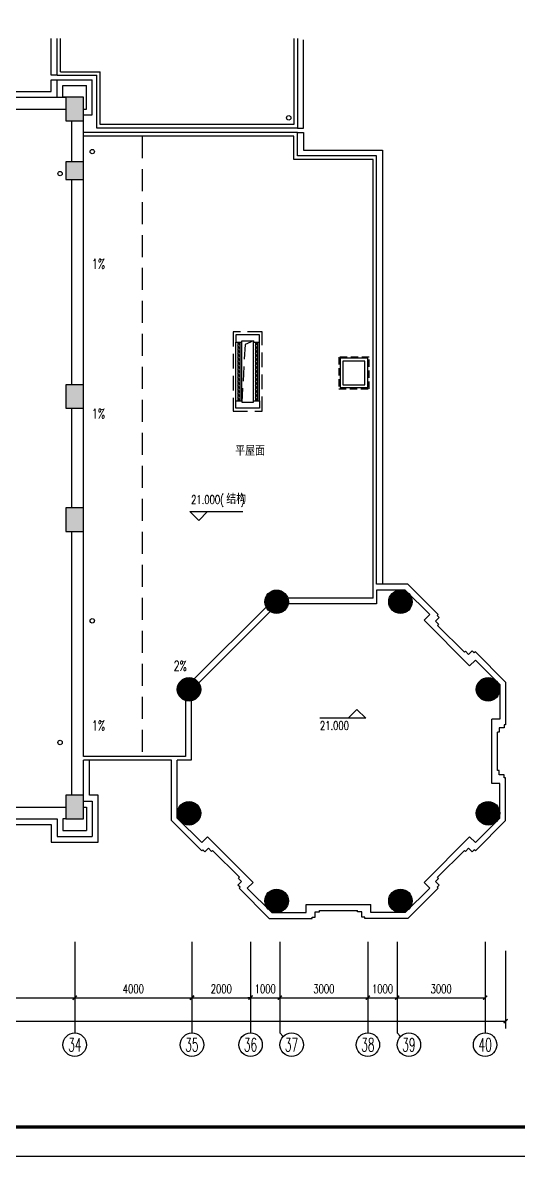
# Model space of a CAD drawing. Extents: x 190999 to 918899, y -200814 to 215286.
# Drawn here: x 507110 to 524018, y -96414 to -57759 of the extents above; entities that cross this region are included whole.
import ezdxf
from ezdxf.enums import TextEntityAlignment as Align

# ---------------------------------------------------------------- set-up
doc = ezdxf.new("R2010")
doc.units = 0
doc.header["$LTSCALE"] = 1000
doc.header["$MEASUREMENT"] = 0
doc.linetypes.add('HIDDEN', pattern=[0.375, 0.25, -0.125])
doc.layers.get('Defpoints').update_dxf_attribs({"color": 1})
for name, color, linetype in [('A-卫生间', 250, 'Continuous'), ('A-墙线', 2, 'Continuous'), ('A-外包装修', 250, 'Continuous'), ('AXIS', 3, 'Continuous'), ('AXIS_TEXT', 7, 'Continuous'), ('COLUMN', 2, 'Continuous'), ('DIM_ELEV', 3, 'Continuous'), ('PUB_HATCH', 250, 'Continuous'), ('PUB_TEXT', 7, 'Continuous'), ('WALL', 2, 'Continuous'), ('WINDOW', 177, 'Continuous'), ('图框', 189, 'Continuous'), ('屋面排水', 4, 'Continuous'), ('房间名称', 7, 'Continuous'), ('洞口线', 165, 'Continuous'), ('雨水管', 151, 'Continuous'), ('雨水管口', 6, 'Continuous')]:
    doc.layers.add(name, color=color, linetype=linetype)
doc.styles.add('_TCH_AXIS', font='COMPLEX', dxfattribs={"bigfont": 'GBCBIG'})
doc.styles.add('_TCH_DIM', font='SIMPLEX', dxfattribs={"bigfont": 'GBCBIG'})
doc.styles.add('COMPLEX', font='COMPLEX')
doc.styles.add('DIM_FONT', font='SIMPLEX', dxfattribs={"width": 0.7, "bigfont": 'GBCBIG'})
doc.dimstyles.new('DIMN', dxfattribs={"dimtxt": 300, "dimasz": 100, "dimexe": 250, "dimexo": 300, "dimgap": 150, "dimtad": 1, "dimdec": 0, "dimzin": 0, "dimdsep": 46, "dimtxsty": 'DIM_FONT', "dimblk": 'ARCHTICK', "dimcen": 0.09, "dimclrt": 7, "dimazin": 2, "dimtfac": 1, "dimtdec": 0, "dimtix": 1, "dimtmove": 2, "dimatfit": 3, "dimfxl": 0, "dimtolj": 1, "dimtzin": 0, "dimarcsym": 0})

# ---------------------------------------------------------------- blocks, each defined once
blk = doc.blocks.new('TJAD_TK_A0')
at = {"layer": '图框'}
blk.add_line((973, -441.7), (2162, -441.7), dxfattribs=at)
at = {"layer": '图框', "const_width": 1.2}
blk.add_lwpolyline([(2152, -431.7), (2152, 389.3), (998, 389.3), (998, -431.7)], close=True, dxfattribs=at)
blk = doc.blocks.new('$WINLIB2D$00000039')
at = {"color": 0}
for p, q in [((0.5, 0.5), (-0.5, 0.5)), ((-0.5, 0.167), (0.5, 0.167)), ((-0.452, -0.167), (-0.5, 0.084)), ((-0.384, -0.167), (-0.448, 0.167)), ((-0.316, -0.167), (-0.38, 0.167)), ((-0.248, -0.167), (-0.312, 0.167)), ((-0.18, -0.167), (-0.244, 0.167)), ((-0.112, -0.167), (-0.176, 0.167)), ((-0.044, -0.167), (-0.108, 0.167)), ((0.024, -0.167), (-0.04, 0.167)), ((0.092, -0.167), (0.028, 0.167)), ((0.16, -0.167), (0.096, 0.167)), ((0.228, -0.167), (0.164, 0.167)), ((0.296, -0.167), (0.232, 0.167)), ((0.364, -0.167), (0.3, 0.167)), ((0.432, -0.167), (0.368, 0.167)), ((0.5, -0.167), (0.436, 0.167)), ((-0.5, -0.167), (0.5, -0.167)), ((0.5, -0.5), (-0.5, -0.5))]:
    blk.add_line(p, q, dxfattribs=at)
blk = doc.blocks.new('_ArchTick')
at = {"const_width": 0.5}
blk.add_lwpolyline([(-0.7, -0.7), (0.7, 0.7)], dxfattribs=at)
blk = doc.blocks.new('*D1595')
at = {"layer": 'AXIS', "color": 0, "lineweight": -2}
for p, q in [((519885, -89404), (519885, -91254)), ((522885, -89404), (522885, -91254)), ((519885, -91004), (522885, -91004))]:
    blk.add_line(p, q, dxfattribs=at)
at = {"layer": 'Defpoints', "color": 0}
for p in [(519885, -89104), (522885, -89104), (522885, -91004)]:
    blk.add_point(p, dxfattribs=at)
at = {"layer": 'AXIS', "color": 0, "lineweight": -2, "xscale": 100, "yscale": 100, "zscale": 100, "rotation": 180}
blk.add_blockref('_ArchTick', (519885, -91004), dxfattribs=at)
at = {"layer": 'AXIS', "color": 0, "lineweight": -2, "xscale": 100, "yscale": 100, "zscale": 100}
blk.add_blockref('_ArchTick', (522885, -91004), dxfattribs=at)
at = {"layer": 'AXIS', "color": 7, "insert": (521385, -90704), "char_height": 300, "attachment_point": 5, "style": 'DIM_FONT'}
blk.add_mtext('\\A1;3000', dxfattribs=at)
blk = doc.blocks.new('*D1596')
at = {"layer": 'AXIS', "color": 0, "lineweight": -2}
for p, q in [((518885, -89404), (518885, -91254)), ((519885, -89404), (519885, -91254)), ((518885, -91004), (519885, -91004))]:
    blk.add_line(p, q, dxfattribs=at)
at = {"layer": 'Defpoints', "color": 0}
for p in [(518885, -89104), (519885, -89104), (519885, -91004)]:
    blk.add_point(p, dxfattribs=at)
at = {"layer": 'AXIS', "color": 0, "lineweight": -2, "xscale": 100, "yscale": 100, "zscale": 100, "rotation": 180}
blk.add_blockref('_ArchTick', (518885, -91004), dxfattribs=at)
at = {"layer": 'AXIS', "color": 0, "lineweight": -2, "xscale": 100, "yscale": 100, "zscale": 100}
blk.add_blockref('_ArchTick', (519885, -91004), dxfattribs=at)
at = {"layer": 'AXIS', "color": 7, "insert": (519385, -90704), "char_height": 300, "attachment_point": 5, "style": 'DIM_FONT'}
blk.add_mtext('\\A1;1000', dxfattribs=at)
blk = doc.blocks.new('*D1597')
at = {"layer": 'AXIS', "color": 0, "lineweight": -2}
for p, q in [((515884, -89404), (515884, -91254)), ((518885, -89404), (518885, -91254)), ((515884, -91004), (518885, -91004))]:
    blk.add_line(p, q, dxfattribs=at)
at = {"layer": 'Defpoints', "color": 0}
for p in [(515884, -89104), (518885, -89104), (518885, -91004)]:
    blk.add_point(p, dxfattribs=at)
at = {"layer": 'AXIS', "color": 0, "lineweight": -2, "xscale": 100, "yscale": 100, "zscale": 100, "rotation": 180}
blk.add_blockref('_ArchTick', (515884, -91004), dxfattribs=at)
at = {"layer": 'AXIS', "color": 0, "lineweight": -2, "xscale": 100, "yscale": 100, "zscale": 100}
blk.add_blockref('_ArchTick', (518885, -91004), dxfattribs=at)
at = {"layer": 'AXIS', "color": 7, "insert": (517384, -90704), "char_height": 300, "attachment_point": 5, "style": 'DIM_FONT'}
blk.add_mtext('\\A1;3000', dxfattribs=at)
blk = doc.blocks.new('*D1598')
at = {"layer": 'AXIS', "color": 0, "lineweight": -2}
for p, q in [((514885, -89404), (514885, -91254)), ((515884, -89404), (515884, -91254)), ((514885, -91004), (514785, -91004)), ((514885, -91004), (515884, -91004)), ((515884, -91004), (515984, -91004))]:
    blk.add_line(p, q, dxfattribs=at)
at = {"layer": 'Defpoints', "color": 0}
for p in [(514885, -89104), (515884, -89104), (515884, -91004)]:
    blk.add_point(p, dxfattribs=at)
at = {"layer": 'AXIS', "color": 0, "lineweight": -2, "xscale": 100, "yscale": 100, "zscale": 100}
blk.add_blockref('_ArchTick', (514885, -91004), dxfattribs=at)
at = {"layer": 'AXIS', "color": 0, "lineweight": -2, "xscale": 100, "yscale": 100, "zscale": 100, "rotation": 180}
blk.add_blockref('_ArchTick', (515884, -91004), dxfattribs=at)
at = {"layer": 'AXIS', "color": 7, "insert": (515384, -90704), "char_height": 300, "attachment_point": 5, "style": 'DIM_FONT'}
blk.add_mtext('\\A1;1000', dxfattribs=at)
blk = doc.blocks.new('*D1599')
at = {"layer": 'AXIS', "color": 0, "lineweight": -2}
for p, q in [((512885, -89404), (512885, -91254)), ((514885, -89404), (514885, -91254)), ((512885, -91004), (514885, -91004))]:
    blk.add_line(p, q, dxfattribs=at)
at = {"layer": 'Defpoints', "color": 0}
for p in [(512885, -89104), (514885, -89104), (514885, -91004)]:
    blk.add_point(p, dxfattribs=at)
at = {"layer": 'AXIS', "color": 0, "lineweight": -2, "xscale": 100, "yscale": 100, "zscale": 100, "rotation": 180}
blk.add_blockref('_ArchTick', (512885, -91004), dxfattribs=at)
at = {"layer": 'AXIS', "color": 0, "lineweight": -2, "xscale": 100, "yscale": 100, "zscale": 100}
blk.add_blockref('_ArchTick', (514885, -91004), dxfattribs=at)
at = {"layer": 'AXIS', "color": 7, "insert": (513885, -90704), "char_height": 300, "attachment_point": 5, "style": 'DIM_FONT'}
blk.add_mtext('\\A1;2000', dxfattribs=at)
blk = doc.blocks.new('*D1600')
at = {"layer": 'AXIS', "color": 0, "lineweight": -2}
for p, q in [((508885, -89404), (508885, -91254)), ((512885, -89404), (512885, -91254)), ((508885, -91004), (512885, -91004))]:
    blk.add_line(p, q, dxfattribs=at)
at = {"layer": 'Defpoints', "color": 0}
for p in [(508885, -89104), (512885, -89104), (512885, -91004)]:
    blk.add_point(p, dxfattribs=at)
at = {"layer": 'AXIS', "color": 0, "lineweight": -2, "xscale": 100, "yscale": 100, "zscale": 100, "rotation": 180}
blk.add_blockref('_ArchTick', (508885, -91004), dxfattribs=at)
at = {"layer": 'AXIS', "color": 0, "lineweight": -2, "xscale": 100, "yscale": 100, "zscale": 100}
blk.add_blockref('_ArchTick', (512885, -91004), dxfattribs=at)
at = {"layer": 'AXIS', "color": 7, "insert": (510885, -90704), "char_height": 300, "attachment_point": 5, "style": 'DIM_FONT'}
blk.add_mtext('\\A1;4000', dxfattribs=at)
blk = doc.blocks.new('*D1601')
at = {"layer": 'AXIS', "color": 0, "lineweight": -2}
for p, q in [((500885, -89404), (500885, -91254)), ((508885, -89404), (508885, -91254)), ((500885, -91004), (508885, -91004))]:
    blk.add_line(p, q, dxfattribs=at)
at = {"layer": 'Defpoints', "color": 0}
for p in [(500885, -89104), (508885, -89104), (508885, -91004)]:
    blk.add_point(p, dxfattribs=at)
at = {"layer": 'AXIS', "color": 0, "lineweight": -2, "xscale": 100, "yscale": 100, "zscale": 100, "rotation": 180}
blk.add_blockref('_ArchTick', (500885, -91004), dxfattribs=at)
at = {"layer": 'AXIS', "color": 0, "lineweight": -2, "xscale": 100, "yscale": 100, "zscale": 100}
blk.add_blockref('_ArchTick', (508885, -91004), dxfattribs=at)
at = {"layer": 'AXIS', "color": 7, "insert": (504885, -90704), "char_height": 300, "attachment_point": 5, "style": 'DIM_FONT'}
blk.add_mtext('\\A1;8000', dxfattribs=at)
blk = doc.blocks.new('*D1610')
at = {"layer": 'AXIS', "color": 0, "lineweight": -2}
for p, q in [((446335, -89404), (446335, -92054)), ((523584, -89404), (523584, -92054)), ((446335, -91804), (523584, -91804))]:
    blk.add_line(p, q, dxfattribs=at)
at = {"layer": 'Defpoints', "color": 0}
for p in [(446335, -89104), (523584, -89104), (523584, -91804)]:
    blk.add_point(p, dxfattribs=at)
at = {"layer": 'AXIS', "color": 0, "lineweight": -2, "xscale": 100, "yscale": 100, "zscale": 100, "rotation": 180}
blk.add_blockref('_ArchTick', (446335, -91804), dxfattribs=at)
at = {"layer": 'AXIS', "color": 0, "lineweight": -2, "xscale": 100, "yscale": 100, "zscale": 100}
blk.add_blockref('_ArchTick', (523584, -91804), dxfattribs=at)
at = {"layer": 'AXIS', "color": 7, "insert": (484959, -91504), "char_height": 300, "attachment_point": 5, "style": 'DIM_FONT'}
blk.add_mtext('\\A1;77250', dxfattribs=at)
blk = doc.blocks.new('_AXISO')
blk.add_circle((0, 0), 0.5)
at = {"layer": 'AXIS_TEXT', "style": 'COMPLEX', "width": 1.041667}
blk.add_attdef('A', text='', height=0.56, dxfattribs=at).set_placement((-0.25, -0.28), (0.25, -0.28), align=Align.FIT)
blk = doc.blocks.new('_YZH')
blk.add_circle((0, 0), 0.5)
at = {"layer": 'PUB_HATCH', "const_width": 0.5}
blk.add_lwpolyline([(-0.25, 0, 1), (0.25, 0, 1)], format="xyb", close=True, dxfattribs=at)
blk = doc.blocks.new('_FZH')
blk.add_lwpolyline([(-0.5, -0.5), (0.5, -0.5), (0.5, 0.5), (-0.5, 0.5)], close=True)
at = {"layer": 'PUB_HATCH'}
blk.add_solid([(-0.5, -0.5), (0.5, -0.5), (-0.5, 0.5), (0.5, 0.5)], dxfattribs=at)

msp = doc.modelspace()

# ---------------------------------------------------------------- hatches: boundary and pattern name
at = {"layer": 'PUB_HATCH'}
for points in [[(508584.6, -60303.6), (508584.6, -61103.6), (509184.6, -61103.6), (509184.6, -60303.6)], [(508584.6, -70103.6), (508584.6, -70903.6), (509184.6, -70903.6), (509184.6, -70103.6)], [(508584.6, -74303.6), (508584.6, -75103.6), (509184.6, -75103.6), (509184.6, -74303.6)], [(508584.6, -84103.6), (508584.6, -84903.6), (509184.6, -84903.6), (509184.6, -84103.6)]]:
    msp.add_hatch(color=256, dxfattribs=at).paths.add_polyline_path(points)

# ---------------------------------------------------------------- linework, layer by layer
at = {"layer": 'A-卫生间', "linetype": 'HIDDEN', "ltscale": 3}
msp.add_line((511184.6, -61623.6), (511184.6, -82783.6), dxfattribs=at)
at = {"layer": 'A-卫生间', "linetype": 'HIDDEN', "ltscale": 2}
msp.add_lwpolyline([(515284.6, -68303.6), (514284.6, -68303.6), (514284.6, -71003.6), (515284.6, -71003.6)], close=True, dxfattribs=at)
at = {"layer": 'A-卫生间', "linetype": 'HIDDEN'}
msp.add_lwpolyline([(517894.6, -70243.6), (518924.6, -70243.6), (518924.6, -69163.6), (517894.6, -69163.6)], close=True, dxfattribs=at)
at = {"layer": 'A-墙线'}
for p, q in [((508283.9, -59553.6), (508283.9, -58303.6)), ((508403.9, -59433.6), (508403.9, -58303.6)), ((516364.4, -58303.6), (516364.4, -61233.6)), ((516484.4, -58303.6), (516484.4, -61353.6)), ((508403.9, -59433.6), (509754.6, -59433.6)), ((509754.6, -61233.6), (509754.6, -59433.6)), ((508283.9, -59553.6), (509634.6, -59553.6)), ((508284.6, -59703.6), (509484.6, -59703.6)), ((508284.6, -60303.6), (508284.6, -59703.6)), ((508484.6, -59903.6), (509284.6, -59903.6)), ((508484.6, -60303.6), (508484.6, -59903.6)), ((509284.6, -60703.6), (509284.6, -59903.6)), ((509484.6, -60903.6), (509484.6, -59703.6)), ((509634.6, -61353.6), (509634.6, -59553.6)), ((501484.6, -60303.6), (508584.6, -60303.6)), ((508584.6, -60303.6), (508484.6, -60303.6)), ((501184.6, -60703.6), (508584.6, -60703.6)), ((509184.6, -60703.6), (509284.6, -60703.6)), ((509184.6, -60903.6), (509484.6, -60903.6)), ((508784.6, -62503.6), (508784.6, -61103.6)), ((509184.6, -62503.6), (509184.6, -61103.6)), ((516484.4, -61353.6), (509634.6, -61353.6)), ((516364.4, -61233.6), (509754.6, -61233.6)), ((516484.4, -61503.6), (509184.6, -61503.6)), ((516364.4, -61623.6), (509184.6, -61623.6)), ((516364.4, -62423.6), (516364.4, -61623.6)), ((516484.4, -62303.6), (516484.4, -61503.6)), ((519064.6, -62423.6), (516364.4, -62423.6)), ((519184.6, -62303.6), (516484.4, -62303.6)), ((519064.6, -77378.6), (519064.6, -62423.6)), ((519184.6, -76903.6), (519184.6, -62303.6)), ((508784.6, -70103.6), (508784.6, -63103.6)), ((509184.6, -70103.6), (509184.6, -63103.6)), ((508784.6, -74303.6), (508784.6, -70903.6)), ((509184.6, -74303.6), (509184.6, -70903.6)), ((508784.6, -84103.6), (508784.6, -75103.6)), ((509184.6, -82783.6), (509184.6, -75103.6)), ((520245.4, -76903.6), (519184.6, -76903.6)), ((520245.4, -76903.6), (521278.5, -77936.7)), ((520162.5, -77103.6), (519184.6, -77103.6)), ((519184.6, -77103.6), (519184.6, -77578.6)), ((520162.5, -77103.6), (520995.6, -77936.7)), ((515414.8, -77683.9), (512964.6, -80134.1)), ((519064.6, -77378.6), (516151.8, -77378.6)), ((519184.6, -77578.6), (516164.8, -77578.6)), ((515547.1, -77834.5), (513115.2, -80266.4)), ((520995.6, -77936.7), (520801.2, -78131.2)), ((521313.8, -78042.8), (521190.1, -78166.5)), ((521278.5, -77936.7), (521243.1, -77972.1)), ((521243.1, -77972.1), (521313.8, -78042.8)), ((522356.8, -79686.8), (520801.2, -78131.2)), ((521190.1, -78166.5), (521296.1, -78272.6)), ((521296.1, -78272.6), (521260.8, -78308)), ((522180, -79227.2), (521260.8, -78308)), ((522215.4, -79191.9), (522180, -79227.2)), ((522321.5, -79297.9), (522215.4, -79191.9)), ((522445.2, -79174.2), (522321.5, -79297.9)), ((522515.9, -79244.9), (522445.2, -79174.2)), ((522551.3, -79209.5), (522515.9, -79244.9)), ((523584.4, -80242.6), (522551.3, -79209.5)), ((522551.3, -79492.4), (522356.8, -79686.8)), ((523384.4, -80325.5), (522551.3, -79492.4)), ((523384.4, -80325.5), (523384.4, -81503.6)), ((523584.4, -80242.6), (523584.4, -81703.6)), ((512659.4, -80871.1), (512659.4, -82783.6)), ((512859.4, -80884.1), (512859.4, -82903.6)), ((523384.4, -81503.6), (523109.4, -81503.6)), ((523109.4, -83703.6), (523109.4, -81503.6)), ((523534.4, -81803.6), (523359.4, -81803.6)), ((523359.4, -81803.6), (523359.4, -81953.6)), ((523584.4, -81703.6), (523534.4, -81703.6)), ((523534.4, -81703.6), (523534.4, -81803.6)), ((523359.4, -81953.6), (523309.4, -81953.6)), ((523309.4, -83253.6), (523309.4, -81953.6)), ((512659.4, -82783.6), (509184.6, -82783.6)), ((509184.6, -84103.6), (509184.6, -82903.6)), ((512184.4, -82903.6), (509184.6, -82903.6)), ((512184.4, -84964.7), (512184.4, -82903.6)), ((512384.4, -84881.8), (512384.4, -82903.6)), ((512859.4, -82903.6), (512384.4, -82903.6)), ((523359.4, -83253.6), (523309.4, -83253.6)), ((523359.4, -83403.6), (523359.4, -83253.6)), ((523534.4, -83403.6), (523359.4, -83403.6)), ((523534.4, -83503.6), (523534.4, -83403.6)), ((523384.4, -83703.6), (523109.4, -83703.6)), ((523384.4, -84881.8), (523384.4, -83703.6)), ((523584.4, -83503.6), (523534.4, -83503.6)), ((523584.4, -84964.7), (523584.4, -83503.6)), ((501184.6, -84503.6), (508584.6, -84503.6)), ((509184.6, -84303.6), (509484.6, -84303.6)), ((509184.6, -84503.6), (509284.6, -84503.6)), ((509284.6, -84503.6), (509284.6, -85303.6)), ((509484.6, -84303.6), (509484.6, -85503.6)), ((501484.6, -84903.6), (508284.6, -84903.6)), ((508284.6, -84903.6), (508284.6, -85503.6)), ((508584.6, -84903.6), (508484.6, -84903.6)), ((508484.6, -84903.6), (508484.6, -85303.6)), ((512184.4, -84964.7), (513217.5, -85997.8)), ((512384.4, -84881.8), (513217.5, -85714.9)), ((523384.4, -84881.8), (522551.3, -85714.9)), ((523584.4, -84964.7), (522551.3, -85997.8)), ((508484.6, -85303.6), (509284.6, -85303.6)), ((508284.6, -85503.6), (509484.6, -85503.6)), ((513217.5, -85714.9), (513411.9, -85520.5)), ((513411.9, -85520.5), (514967.5, -87076.1)), ((520801.2, -87076.1), (522356.8, -85520.5)), ((522551.3, -85714.9), (522356.8, -85520.5)), ((513217.5, -85997.8), (513252.8, -85962.4)), ((513252.8, -85962.4), (513323.5, -86033.1)), ((513323.5, -86033.1), (513447.3, -85909.4)), ((513447.3, -85909.4), (513553.3, -86015.4)), ((513553.3, -86015.4), (513588.7, -85980.1)), ((513588.7, -85980.1), (514507.9, -86899.3)), ((522180, -85980.1), (521260.8, -86899.3)), ((522215.4, -86015.4), (522180, -85980.1)), ((522321.5, -85909.4), (522215.4, -86015.4)), ((522445.2, -86033.1), (522321.5, -85909.4)), ((522515.9, -85962.4), (522445.2, -86033.1)), ((522551.3, -85997.8), (522515.9, -85962.4)), ((514472.6, -86934.7), (514507.9, -86899.3)), ((514578.6, -87040.7), (514472.6, -86934.7)), ((521190.1, -87040.7), (521296.1, -86934.7)), ((521296.1, -86934.7), (521260.8, -86899.3)), ((514454.9, -87164.5), (514578.6, -87040.7)), ((514525.6, -87235.2), (514454.9, -87164.5)), ((514490.2, -87270.5), (514525.6, -87235.2)), ((515523.3, -88303.6), (514490.2, -87270.5)), ((514773.1, -87270.5), (514967.5, -87076.1)), ((515606.2, -88103.6), (514773.1, -87270.5)), ((520162.5, -88103.6), (520995.6, -87270.5)), ((520245.4, -88303.6), (521278.5, -87270.5)), ((520995.6, -87270.5), (520801.2, -87076.1)), ((521313.8, -87164.5), (521190.1, -87040.7)), ((521243.1, -87235.2), (521313.8, -87164.5)), ((521278.5, -87270.5), (521243.1, -87235.2)), ((515606.2, -88103.6), (516784.4, -88103.6)), ((516784.4, -88103.6), (516784.4, -87828.6)), ((516784.4, -87828.6), (518984.4, -87828.6)), ((517084.4, -88253.6), (517084.4, -88078.6)), ((517084.4, -88078.6), (517234.4, -88078.6)), ((517234.4, -88078.6), (517234.4, -88028.6)), ((517234.4, -88028.6), (518534.4, -88028.6)), ((518534.4, -88078.6), (518534.4, -88028.6)), ((518684.4, -88078.6), (518534.4, -88078.6)), ((518684.4, -88253.6), (518684.4, -88078.6)), ((518984.4, -88103.6), (518984.4, -87828.6)), ((520162.5, -88103.6), (518984.4, -88103.6)), ((515523.3, -88303.6), (516984.4, -88303.6)), ((516984.4, -88303.6), (516984.4, -88253.6)), ((516984.4, -88253.6), (517084.4, -88253.6)), ((518784.4, -88253.6), (518684.4, -88253.6)), ((518784.4, -88303.6), (518784.4, -88253.6)), ((520245.4, -88303.6), (518784.4, -88303.6))]:
    msp.add_line(p, q, dxfattribs=at)
at = {"layer": 'A-外包装修'}
for points in [[(508283.9, -59553.6), (508083.9, -59553.6), (508083.9, -58303.6)], [(516484.4, -61353.6), (516684.4, -61353.6), (516684.4, -58339.7)], [(501684.6, -60103.6), (508083.9, -60103.6), (508083.9, -59703.6), (508284.6, -59703.6)], [(516484.4, -61503.6), (516684.4, -61503.6), (516684.4, -62103.6), (519384.6, -62103.6), (519384.6, -76903.6)], [(501684.6, -85103.6), (508084.6, -85103.6), (508084.6, -85703.6), (509684.6, -85703.6), (509684.6, -84103.6), (509384.6, -84103.6), (509384.6, -82903.6)]]:
    msp.add_lwpolyline(points, dxfattribs=at)
at = {"layer": 'AXIS'}
for p, q in [((508884.6, -89103.6), (508884.6, -92207.3)), ((512884.6, -89103.6), (512884.6, -92207.3)), ((514884.6, -89103.6), (514884.6, -92207.3)), ((515884.1, -89103.6), (515884.1, -92207.3)), ((518884.6, -89103.6), (518884.6, -92207.3)), ((519885, -89103.6), (519885, -92207.3)), ((522884.6, -89103.6), (522884.6, -92207.3)), ((516001.3, -92324.5), (515884.1, -92207.3)), ((520002.2, -92324.5), (519885, -92207.3))]:
    msp.add_line(p, q, dxfattribs=at)
at = {"layer": 'COLUMN'}
for p, q in [((508584.6, -60303.6), (508584.6, -61103.6)), ((509184.6, -60303.6), (508584.6, -60303.6)), ((509184.6, -61103.6), (509184.6, -60303.6)), ((508584.6, -61103.6), (509184.6, -61103.6)), ((508584.6, -70103.6), (508584.6, -70903.6)), ((509184.6, -70103.6), (508584.6, -70103.6)), ((509184.6, -70903.6), (509184.6, -70103.6)), ((508584.6, -70903.6), (509184.6, -70903.6)), ((508584.6, -74303.6), (508584.6, -75103.6)), ((509184.6, -74303.6), (508584.6, -74303.6)), ((509184.6, -75103.6), (509184.6, -74303.6)), ((508584.6, -75103.6), (509184.6, -75103.6)), ((508584.6, -84103.6), (508584.6, -84903.6)), ((509184.6, -84103.6), (508584.6, -84103.6)), ((509184.6, -84903.6), (509184.6, -84103.6)), ((508584.6, -84903.6), (509184.6, -84903.6))]:
    msp.add_line(p, q, dxfattribs=at)
at = {"layer": 'DIM_ELEV'}
for p, q in [((513117, -74730.8), (512817, -74430.8)), ((512817, -74430.8), (514617, -74430.8)), ((513117, -74730.8), (513417, -74430.8)), ((518513.8, -81174.1), (518213.8, -81474.1)), ((518513.8, -81174.1), (518813.8, -81474.1)), ((518813.8, -81474.1), (517248.8, -81474.1))]:
    msp.add_line(p, q, dxfattribs=at)
at = {"layer": 'WALL'}
for points in [[(515184.6, -68653.6), (515184.6, -68403.6), (514384.6, -68403.6), (514384.6, -68653.6), (514584.6, -68653.6), (514584.6, -68603.6), (514984.6, -68603.6), (514984.6, -68653.6), (515184.6, -68653.6)], [(514384.6, -70903.6), (514384.6, -70653.6), (514584.6, -70653.6), (514584.6, -70703.6), (514984.6, -70703.6), (514984.6, -70653.6), (515184.6, -70653.6), (515184.6, -70903.6), (514384.6, -70903.6)]]:
    msp.add_lwpolyline(points, dxfattribs=at)
for points in [[(517934.6, -70203.6), (518884.6, -70203.6), (518884.6, -69203.6), (517934.6, -69203.6)], [(518034.6, -70103.6), (518784.6, -70103.6), (518784.6, -69303.6), (518034.6, -69303.6)]]:
    msp.add_lwpolyline(points, close=True, dxfattribs=at)
at = {"layer": '屋面排水'}
for points in [[(509662, -65604.4, 0, 0, 0), (509662, -64056, 80, 0, 0), (509662, -63756, 0, 0, 0)], [(509662, -65604.4, 0, 0, 0), (509662, -64056, 80, 0, 0), (509662, -63756, 0, 0, 0)], [(509662, -71470.5, 0, 0, 0), (509662, -73019, 80, 0, 0), (509662, -73319, 0, 0, 0)], [(509662, -71470.5, 0, 0, 0), (509662, -73019, 80, 0, 0), (509662, -73319, 0, 0, 0)], [(509662, -81348.8, 0, 0, 0), (509662, -79800.3, 80, 0, 0), (509662, -79500.3, 0, 0, 0)], [(509662, -81348.8, 0, 0, 0), (509662, -79800.3, 80, 0, 0), (509662, -79500.3, 0, 0, 0)], [(512049, -79691.3, 0, 0, 0), (510382.7, -79691.3, 80, 0, 0), (510082.7, -79691.3, 0, 0, 0)], [(512049, -79691.3, 0, 0, 0), (510382.7, -79691.3, 80, 0, 0), (510082.7, -79691.3, 0, 0, 0)]]:
    msp.add_lwpolyline(points, format="xyseb", dxfattribs=at)
at = {"layer": '洞口线', "linetype": 'HIDDEN', "ltscale": 2}
msp.add_lwpolyline([(514984.6, -68603.6), (514698.7, -68728.9), (514584.6, -70703.6)], dxfattribs=at)
at = {"layer": '雨水管'}
for centre in [(508384.6, -62903.6), (508384.6, -82303.6)]:
    msp.add_circle(centre, 75, dxfattribs=at)
at = {"layer": '雨水管口'}
for centre in [(516184.4, -61003.6), (509484.6, -62153.6), (509484.6, -62153.6), (509484.6, -78153.6), (509484.6, -78153.6)]:
    msp.add_circle(centre, 75, dxfattribs=at)

# ---------------------------------------------------------------- block references
at = {"layer": 'AXIS'}
ref = msp.add_blockref('_AXISO', (508884.6, -92607.3), dxfattribs=dict(at, xscale=800, yscale=800, zscale=800))
ref.add_attrib('A', '34', dxfattribs={"layer": 'AXIS_TEXT', "height": 452.55, "style": '_TCH_AXIS', "width": 0.6}).set_placement((508658.3, -92833.6), (509110.9, -92833.6), align=Align.FIT)
ref = msp.add_blockref('_AXISO', (512884.6, -92607.3), dxfattribs=dict(at, xscale=800, yscale=800, zscale=800))
ref.add_attrib('A', '35', dxfattribs={"layer": 'AXIS_TEXT', "height": 452.55, "style": '_TCH_AXIS', "width": 0.636364}).set_placement((512658.3, -92833.6), (513110.9, -92833.6), align=Align.FIT)
ref = msp.add_blockref('_AXISO', (514884.6, -92607.3), dxfattribs=dict(at, xscale=800, yscale=800, zscale=800))
ref.add_attrib('A', '36', dxfattribs={"layer": 'AXIS_TEXT', "height": 452.55, "style": '_TCH_AXIS', "width": 0.636364}).set_placement((514658.3, -92833.6), (515110.9, -92833.6), align=Align.FIT)
ref = msp.add_blockref('_AXISO', (516284.1, -92607.3), dxfattribs=dict(at, xscale=800, yscale=800, zscale=800))
ref.add_attrib('A', '37', dxfattribs={"layer": 'AXIS_TEXT', "height": 452.55, "style": '_TCH_AXIS', "width": 0.636364}).set_placement((516057.9, -92833.6), (516510.4, -92833.6), align=Align.FIT)
ref = msp.add_blockref('_AXISO', (518884.6, -92607.3), dxfattribs=dict(at, xscale=800, yscale=800, zscale=800))
ref.add_attrib('A', '38', dxfattribs={"layer": 'AXIS_TEXT', "height": 452.55, "style": '_TCH_AXIS', "width": 0.636364}).set_placement((518658.3, -92833.6), (519110.9, -92833.6), align=Align.FIT)
ref = msp.add_blockref('_AXISO', (520285, -92607.3), dxfattribs=dict(at, xscale=800, yscale=800, zscale=800))
ref.add_attrib('A', '39', dxfattribs={"layer": 'AXIS_TEXT', "height": 452.55, "style": '_TCH_AXIS', "width": 0.636364}).set_placement((520058.7, -92833.6), (520511.3, -92833.6), align=Align.FIT)
ref = msp.add_blockref('_AXISO', (522884.6, -92607.3), dxfattribs=dict(at, xscale=800, yscale=800, zscale=800))
ref.add_attrib('A', '40', dxfattribs={"layer": 'AXIS_TEXT', "height": 452.55, "style": '_TCH_AXIS', "width": 0.6}).set_placement((522658.3, -92833.6), (523110.9, -92833.6), align=Align.FIT)
at = {"layer": 'COLUMN', "xscale": 600, "yscale": 600, "zscale": 600, "rotation": 180}
msp.add_blockref('_FZH', (508884.6, -62803.6), dxfattribs=at)
at = {"layer": 'COLUMN', "xscale": 800, "yscale": 800, "zscale": 800}
for p in [(515771.9, -77503.6), (519996.8, -77503.6), (512784.4, -80491.1), (522984.4, -80491.1), (512784.4, -84716.1), (522984.4, -84716.1), (515771.9, -87703.6), (519996.8, -87703.6)]:
    msp.add_blockref('_YZH', p, dxfattribs=at)
at = {"layer": 'WINDOW', "xscale": -2000, "yscale": 200, "zscale": -1000, "rotation": 90}
for p in [(514484.6, -69653.6), (515084.6, -69653.6)]:
    msp.add_blockref('$WINLIB2D$00000039', p, dxfattribs=at)
at = {"layer": '图框', "xscale": 100, "yscale": 100, "zscale": 100}
msp.add_blockref('TJAD_TK_A0', (331498.6, -52243.2), dxfattribs=at)

# ---------------------------------------------------------------- texts
at = {"layer": 'PUB_TEXT', "style": '_TCH_DIM', "width": 0.705882}
for s, height, p in [('1%', 340, (509467.7, -66154.2)), ('1%', 340, (509467.7, -66154.2)), ('1%', 340, (509467.7, -71260.7)), ('1%', 340, (509467.7, -71260.7)), ('21.000(', 297.5, (512855.5, -74170.1)), (')', 297.5, (514547, -74170.1)), ('2%', 340, (512258.8, -79861.3)), ('2%', 340, (512258.8, -79861.3)), ('1%', 340, (509467.7, -81898.5)), ('1%', 340, (509467.7, -81898.5)), ('21.000', 297.5, (517248.8, -81876.5))]:
    msp.add_text(s, height=height, dxfattribs=at).set_placement(p)
at = {"layer": 'PUB_TEXT', "style": '_TCH_DIM'}
msp.add_text('结构', height=337.59, dxfattribs=at).set_placement((514055.5, -74170.1))
at = {"layer": '房间名称', "style": '_TCH_DIM'}
msp.add_text('平屋面', height=337.59, dxfattribs=at).set_placement((514362.1, -72525.9))

# ---------------------------------------------------------------- dimensions: what is measured, and where the dimension line sits
at = {"layer": 'AXIS'}
for p1, p2, distance, picture, middle in [((446334.6, -89103.6), (523584.4, -89103.6), -2700, '*D1610', (484959.5, -91503.6)), ((500884.6, -89103.6), (508884.6, -89103.6), -1900, '*D1601', (504884.6, -90703.6)), ((508884.6, -89103.6), (512884.6, -89103.6), -1900, '*D1600', (510884.6, -90703.6)), ((512884.6, -89103.6), (514884.6, -89103.6), -1900, '*D1599', (513884.6, -90703.6)), ((514884.5799, -89103.6405), (515884.1331, -89103.6405), -1900, '*D1598', (515384.3565, -90703.6405)), ((515884.1331, -89103.6405), (518884.5799, -89103.6405), -1900, '*D1597', (517384.3565, -90703.6405)), ((518884.6, -89103.6), (519885, -89103.6), -1900, '*D1596', (519384.8, -90703.6)), ((519885, -89103.6), (522884.6, -89103.6), -1900, '*D1595', (521384.8, -90703.6))]:
    dim = msp.add_aligned_dim(p1=p1, p2=p2, distance=distance, dimstyle='DIMN', dxfattribs=at)
    dim.commit()
    dim.dimension.update_dxf_attribs({"geometry": picture, "text_midpoint": middle})

doc.saveas('drawing.dxf')
